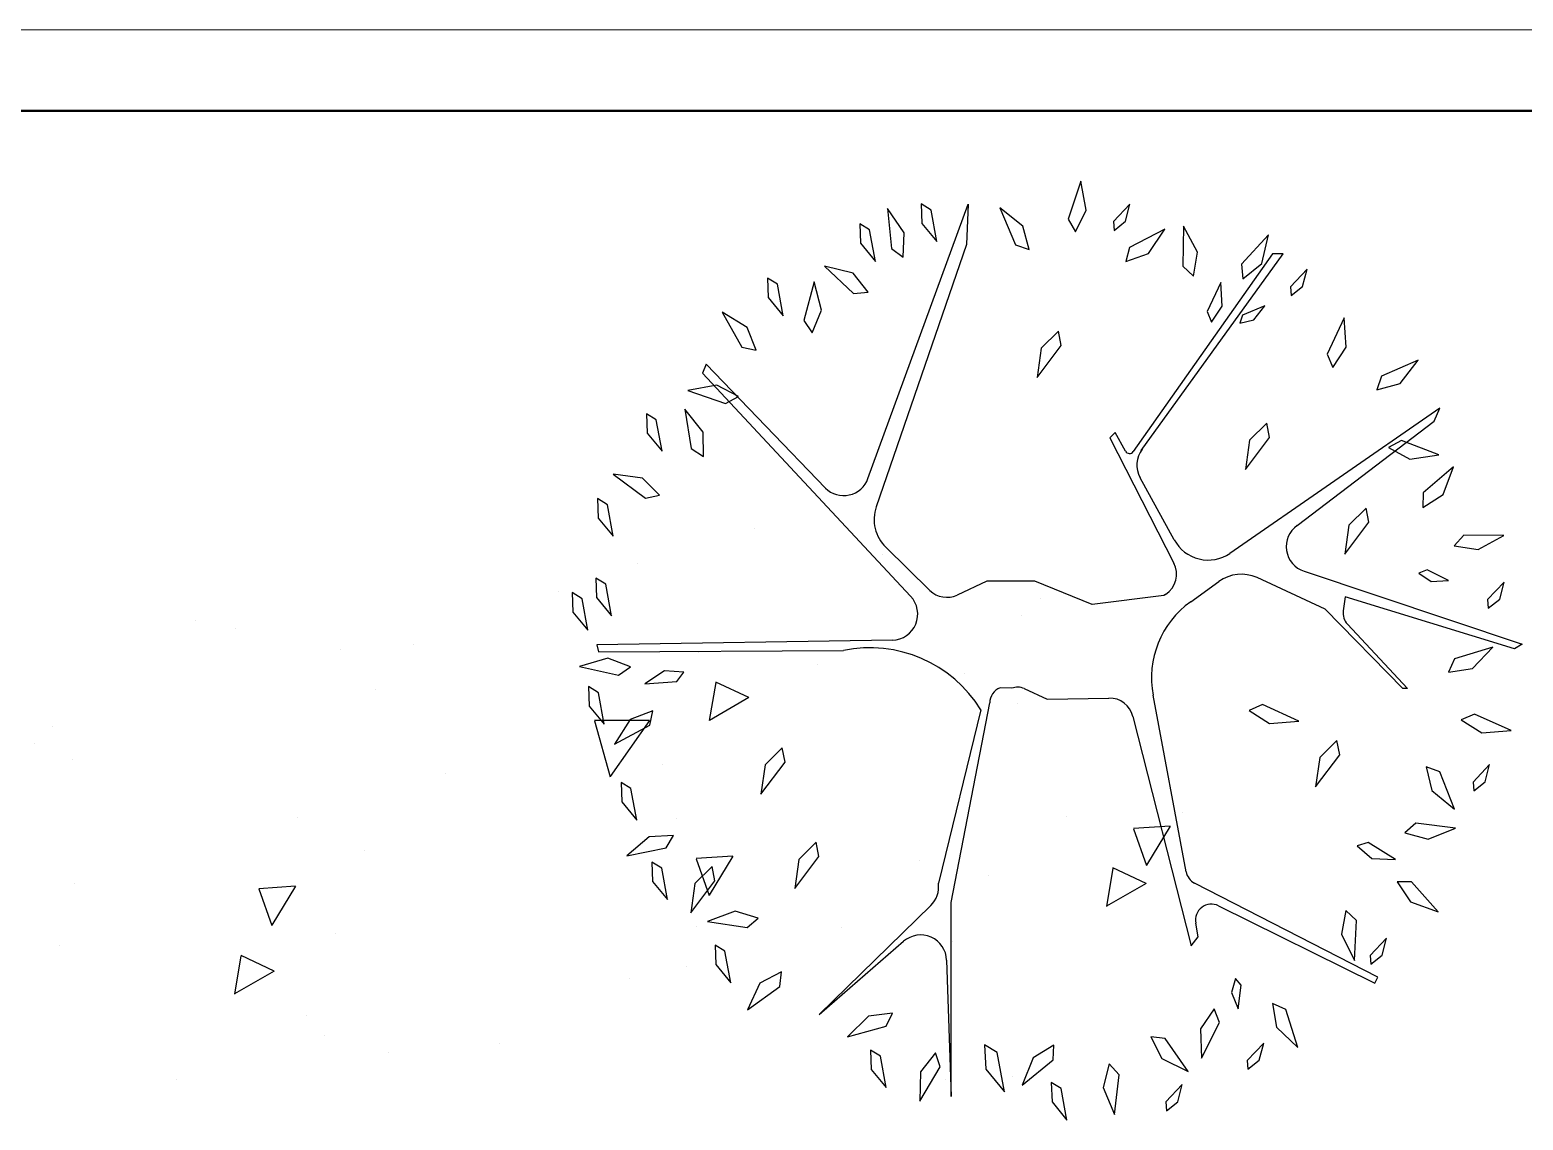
# Model space of a CAD drawing. Header units: inches. Extents: x -7543 to -822, y 102837 to 190349.
# Drawn here: x -837.26127 to -837.24287, y 102837.03666 to 102837.05009 of the extents above; entities that cross this region are included whole.
import ezdxf

# ---------------------------------------------------------------- set-up
doc = ezdxf.new("R2010")
doc.units = ezdxf.units.IN
doc.header["$MEASUREMENT"] = 0
doc.linetypes.add('__ZG_T_P__9', pattern=[22, 1, -10, 1, -10])
doc.linetypes.add('DASHED2', pattern=[9.524999999999999, 6.35, -3.175])
doc.layers.add('BALKON', color=7, linetype='Continuous', lineweight=20, true_color=0xffaaa9)
doc.layers.add('DUVAR', color=7, linetype='Continuous', lineweight=35, true_color=0xfc4642)
doc.layers.add('BİTKİ', color=96, linetype='Continuous', lineweight=25)
doc.layers.add('ÇEKME MESAFESİ', color=7, linetype='Continuous', lineweight=20)

msp = doc.modelspace()

# ---------------------------------------------------------------- linework, layer by layer
at = {"layer": 'BALKON'}
for p, q in [((-837.2782463222225, 102837.0500874989), (-837.2077463222224, 102837.0500874989)), ((-837.2782463222225, 102837.0490874989), (-837.2077463222224, 102837.0490874989))]:
    msp.add_line(p, q, dxfattribs=at)
at = {"layer": 'BİTKİ', "color": 11}
for p, q in [((-837.2509441785485, 102837.0445630331), (-837.2497102172389, 102837.0479413768)), ((-837.2497102172389, 102837.0479413768), (-837.249729338631, 102837.047444413)), ((-837.249729338631, 102837.047444413), (-837.2508428940912, 102837.0442133388)), ((-837.2459624197297, 102837.0473297289), (-837.247675364606, 102837.0448937038)), ((-837.2475778888715, 102837.0449060308), (-837.2458285699847, 102837.0473297289)), ((-837.2458285699847, 102837.0473297289), (-837.2459624197297, 102837.0473297289)), ((-837.2529391103783, 102837.0459698839), (-837.2529836519504, 102837.0458585731)), ((-837.251469216053, 102837.044443561), (-837.2529391103783, 102837.0459698839)), ((-837.2529836519504, 102837.0458585731), (-837.2504190648228, 102837.0431116601)), ((-837.2439000719284, 102837.045428396), (-837.2464851498586, 102837.0436392344)), ((-837.2439702591739, 102837.045269412), (-837.2439000719284, 102837.045428396)), ((-837.2456572215327, 102837.0439842409), (-837.2439702591739, 102837.045269412)), ((-837.247899600656, 102837.0451302189), (-837.2479664136268, 102837.0450634326)), ((-837.2479664136268, 102837.0450634326), (-837.2471757640885, 102837.0435213014)), ((-837.2477733561799, 102837.0449007728), (-837.247899600656, 102837.0451302189)), ((-837.2471715175476, 102837.0438069464), (-837.2475928129685, 102837.0445726401)), ((-837.2501811537617, 102837.0431845716), (-837.2507242679324, 102837.0437154271)), ((-837.245312291467, 102837.0429526255), (-837.2461515188941, 102837.0433436746)), ((-837.2455718135673, 102837.0434197022), (-837.2428834222284, 102837.0425224483)), ((-837.2494807605332, 102837.0432966771), (-837.2498460543864, 102837.0431271422)), ((-837.2488879964469, 102837.0432966771), (-837.2494807605332, 102837.0432966771)), ((-837.2481805040078, 102837.0430099672), (-837.2488879964469, 102837.0432966771)), ((-837.2472775019877, 102837.0431348769), (-837.2473001491618, 102837.043119969)), ((-837.2469689665804, 102837.0430448189), (-837.2466215761349, 102837.0432936068)), ((-837.2473001491618, 102837.043119969), (-837.2481805040078, 102837.0430099672)), ((-837.2443562209301, 102837.041977812), (-837.245312291467, 102837.0429526255)), ((-837.2450637133692, 102837.0431055373), (-837.245088630837, 102837.0429311825)), ((-837.2429790291891, 102837.0424651062), (-837.2450637133692, 102837.0431055373)), ((-837.245037676289, 102837.0427690969), (-837.2442988567536, 102837.041977812)), ((-837.2506418690872, 102837.0425708251), (-837.254285035507, 102837.0425160963)), ((-837.254285035507, 102837.0425160963), (-837.2542627653334, 102837.0424270473)), ((-837.2542627653334, 102837.0424270473), (-837.2512463929274, 102837.0424444774)), ((-837.2428834222284, 102837.0425224483), (-837.2429790291891, 102837.0424651062)), ((-837.249171916603, 102837.0419801995), (-837.2493168664183, 102837.0419863868)), ((-837.2490191720437, 102837.0419751079), (-837.2487350253098, 102837.0418440139)), ((-837.2487350253098, 102837.0418440139), (-837.2479751351598, 102837.0418583459)), ((-837.2470247761875, 102837.0397185273), (-837.2474318043527, 102837.041893179)), ((-837.2442988567536, 102837.041977812), (-837.2443562209301, 102837.041977812)), ((-837.2495522421109, 102837.0417142857), (-837.250077071543, 102837.0395774197)), ((-837.2499205530173, 102837.039340081), (-837.2494432039014, 102837.0417981939)), ((-837.2476794404488, 102837.0416326313), (-837.2469642239648, 102837.0388077514)), ((-837.2446621632043, 102837.0384226099), (-837.246921093496, 102837.0395796286)), ((-837.2501707922627, 102837.0393031764), (-837.2515458736741, 102837.0379638739)), ((-837.2499205530173, 102837.0369508323), (-837.2499205530173, 102837.039340081)), ((-837.2466260340763, 102837.0393003677), (-837.2447004059886, 102837.0383461539)), ((-837.2468751408204, 102837.0389190622), (-837.2469067438013, 102837.0390879092)), ((-837.2469642239648, 102837.0388077514), (-837.2468751408204, 102837.0389190622)), ((-837.2515458736741, 102837.0379638739), (-837.2505049304666, 102837.038863105)), ((-837.2499752157235, 102837.0386310496), (-837.2499205530173, 102837.0369508323)), ((-837.2447004059886, 102837.0383461539), (-837.2446621632043, 102837.0384226099))]:
    msp.add_line(p, q, dxfattribs=at)
at = {"layer": 'BİTKİ'}
for p, q in [((-837.2523388056657, 102837.0439444142), (-837.2523388056657, 102837.0439444142)), ((-837.2537777788701, 102837.0435199679), (-837.2537777788701, 102837.0435199679)), ((-837.2507694115192, 102837.043625256), (-837.2507694115192, 102837.043625256)), ((-837.2547507669082, 102837.0431705203), (-837.2547507669082, 102837.0431705203)), ((-837.2488222835964, 102837.0430882799), (-837.2488222835964, 102837.0430882799)), ((-837.2592271863792, 102837.0428082056), (-837.2592271863792, 102837.0428082056)), ((-837.2490507695495, 102837.0428756596), (-837.2490507695495, 102837.0428756596)), ((-837.2587321222971, 102837.0427157846), (-837.2587321222971, 102837.0427157846)), ((-837.2574455299844, 102837.0424572617), (-837.2574455299844, 102837.0424572617)), ((-837.2565430109073, 102837.0425233904), (-837.2565430109073, 102837.0425233904)), ((-837.2530321249384, 102837.0424209239), (-837.2530321249384, 102837.0424209239)), ((-837.2515702195681, 102837.0422776796), (-837.2515702195681, 102837.0422776796)), ((-837.2528191528926, 102837.0420522989), (-837.2528989865323, 102837.0415809606)), ((-837.2524105020677, 102837.0418645209), (-837.2528181254806, 102837.0420551597)), ((-837.2497580628401, 102837.0421591662), (-837.2497580628401, 102837.0421591662)), ((-837.2570134803274, 102837.0419661882), (-837.2570134803274, 102837.0419661882)), ((-837.2524105027039, 102837.04186452), (-837.252897959391, 102837.0415838205)), ((-837.2491015835506, 102837.0417964808), (-837.2491015835506, 102837.0417964808)), ((-837.2609948357164, 102837.0415114526), (-837.2609948357164, 102837.0415114526)), ((-837.2543125913135, 102837.0415802183), (-837.2541201061356, 102837.0408894585)), ((-837.2536364109385, 102837.0415837983), (-837.254311409471, 102837.0415823908)), ((-837.2536364110684, 102837.0415837973), (-837.2541189238834, 102837.0408916301)), ((-837.2612063195267, 102837.0412967351), (-837.2612063195267, 102837.0412967351)), ((-837.2607472161488, 102837.0411023667), (-837.2607472161488, 102837.0411023667)), ((-837.2534800863707, 102837.041039398), (-837.2534800863707, 102837.041039398)), ((-837.2561525107043, 102837.0409259717), (-837.2561525107043, 102837.0409259717)), ((-837.2579688819945, 102837.0403901692), (-837.2579688819945, 102837.0403901692)), ((-837.2533057887922, 102837.040375457), (-837.2533057887922, 102837.040375457)), ((-837.2484955438932, 102837.0403954457), (-837.2484955438932, 102837.0403954457)), ((-837.2470705078993, 102837.0404488392), (-837.2470705078993, 102837.0404488392)), ((-837.2476733402241, 102837.0402492107), (-837.247514654976, 102837.0397982648)), ((-837.2472233846296, 102837.040282966), (-837.2476723236254, 102837.0402520827)), ((-837.2472233840216, 102837.040282965), (-837.2475136374122, 102837.039801136)), ((-837.2571478374849, 102837.0399766919), (-837.2571478374849, 102837.0399766919)), ((-837.253060608424, 102837.0398786154), (-837.252901923176, 102837.0394276695)), ((-837.2526106525785, 102837.0399123665), (-837.2530595915742, 102837.0398814832)), ((-837.2526106519706, 102837.0399123655), (-837.2529009053612, 102837.0394305364)), ((-837.2503119151835, 102837.0398596432), (-837.2503119151835, 102837.0398596432)), ((-837.2494603703406, 102837.0396785963), (-837.2494603703406, 102837.0396785963)), ((-837.2479276737716, 102837.0397646294), (-837.2480075074113, 102837.0392932912)), ((-837.2475190211115, 102837.0395768553), (-837.2479266445246, 102837.0397674941)), ((-837.2607168179663, 102837.0395795688), (-837.2607168179663, 102837.0395795688)), ((-837.2584478766239, 102837.03950802), (-837.2582891913759, 102837.0390570742)), ((-837.2579979205274, 102837.0395417669), (-837.2584468595231, 102837.0395108836)), ((-837.2579979199195, 102837.0395417659), (-837.2582881733101, 102837.0390599369)), ((-837.2475190217485, 102837.0395768544), (-837.2480064784356, 102837.0392961549)), ((-837.2575099940339, 102837.0389544332), (-837.2575099940339, 102837.0389544332)), ((-837.2530598511553, 102837.0390490429), (-837.2530598511553, 102837.0390490429)), ((-837.2512747131409, 102837.0390278154), (-837.2512747131409, 102837.0390278154)), ((-837.2609086270271, 102837.0388161652), (-837.2609086270271, 102837.0388161652)), ((-837.2498983025727, 102837.0388628591), (-837.2498983025727, 102837.0388628591)), ((-837.2586686357179, 102837.0386839091), (-837.2587484693576, 102837.0382125708)), ((-837.2582599823157, 102837.0384961265), (-837.2586676057288, 102837.0386867653)), ((-837.2531823938712, 102837.0385588282), (-837.2531823938712, 102837.0385588282)), ((-837.2582599829495, 102837.0384961256), (-837.2587474396367, 102837.0382154261)), ((-837.2538796579616, 102837.0384081234), (-837.2538796579616, 102837.0384081234)), ((-837.2578610133505, 102837.0379533878), (-837.2578610133505, 102837.0379533878)), ((-837.2576421422914, 102837.037697335), (-837.2576421422914, 102837.037697335)), ((-837.2568501449854, 102837.037496122), (-837.2568501449854, 102837.037496122)), ((-837.2554789183826, 102837.0376067916), (-837.2554789183826, 102837.0376067916)), ((-837.2594585135816, 102837.0371615324), (-837.2594585135816, 102837.0371615324)), ((-837.2499851754803, 102837.037166809), (-837.2499851754803, 102837.037166809)), ((-837.249162677841, 102837.0371980264), (-837.249162677841, 102837.0371980264))]:
    msp.add_line(p, q, dxfattribs=at)
at = {"layer": 'BİTKİ', "color": 3}
for points in [[(-837.2483895605939, 102837.0476013243), (-837.2482559354399, 102837.0478684707), (-837.2483227477844, 102837.0482246663), (-837.2484786437199, 102837.0477571596)], [(-837.2502893855274, 102837.0479432857), (-837.2502801361367, 102837.0477045031), (-837.2500960491583, 102837.0474805186), (-837.2501668849671, 102837.0478683543)], [(-837.2479130890928, 102837.0476188232), (-837.247772311645, 102837.0477297374), (-837.2477176147106, 102837.0479401902), (-837.2479216550481, 102837.0477261824)], [(-837.2505110768896, 102837.0472903871), (-837.2504976624833, 102837.0475887877), (-837.2507035763986, 102837.0478870136), (-837.2506558423166, 102837.0473965163)], [(-837.2489588393402, 102837.0473819472), (-837.2490347562864, 102837.0476708408), (-837.2493200301269, 102837.0478943538), (-837.2491286133859, 102837.047440233)], [(-837.2510465948881, 102837.0476984011), (-837.2510373454974, 102837.0474596186), (-837.250853258519, 102837.0472356341), (-837.2509240943277, 102837.0476234698)], [(-837.2477687082139, 102837.0472332386), (-837.247486736879, 102837.0473318037), (-837.2472865263936, 102837.047633888), (-837.2477240554778, 102837.0474070966)], [(-837.2469342801534, 102837.0470536167), (-837.2468861301165, 102837.0473484124), (-837.2470558298398, 102837.0476686329), (-837.2470656695097, 102837.0471759168)], [(-837.2463249894632, 102837.0470224811), (-837.2460942585645, 102837.0472121813), (-837.246010416877, 102837.0475647572), (-837.2463429870062, 102837.0472010771)], [(-837.252182408929, 102837.0470305349), (-837.2521731595384, 102837.0467917523), (-837.25198907256, 102837.0465677678), (-837.2520599083688, 102837.0469556036)], [(-837.2509419102248, 102837.0468584296), (-837.2511287674246, 102837.0470914689), (-837.2514802889434, 102837.0471796268), (-837.2511207134851, 102837.046842623)], [(-837.2457305446018, 102837.0468173836), (-837.245589767154, 102837.0469282978), (-837.2455350702196, 102837.0471387505), (-837.245739110557, 102837.0469247427)], [(-837.2516337366465, 102837.0463585192), (-837.2515183091007, 102837.0466340177), (-837.2516088345586, 102837.0469849369), (-837.2517330597744, 102837.0465080364)], [(-837.2467117860206, 102837.0464865583), (-837.2465789160734, 102837.0466851741), (-837.2465961907664, 102837.046974585), (-837.2467668475241, 102837.046619183)], [(-837.2463644009155, 102837.0464743265), (-837.2461906814569, 102837.0465183923), (-837.2460551144809, 102837.0466884032), (-837.2463285594021, 102837.0465758881)], [(-837.2523227089091, 102837.0461434334), (-837.2524318247234, 102837.0464214921), (-837.2527412358228, 102837.0466101822), (-837.2524981253798, 102837.0461815059)], [(-837.2452182973404, 102837.0459302095), (-837.2450544058994, 102837.0461799344), (-837.2450791888817, 102837.0465414935), (-837.245288583594, 102837.046095377)], [(-837.2485981246982, 102837.046376707), (-837.2488103554326, 102837.0461665142), (-837.2488612863857, 102837.0458077033), (-837.2485637146192, 102837.0462005355)], [(-837.2446743466019, 102837.0456539449), (-837.244386405427, 102837.0457333979), (-837.2441664066968, 102837.0460213905), (-837.2446181466233, 102837.0458244207)], [(-837.2525406018359, 102837.0455735849), (-837.2528060899816, 102837.0457104752), (-837.2531630779149, 102837.0456480347), (-837.2526975176027, 102837.045486419)], [(-837.2536745564039, 102837.0453608694), (-837.2536653070132, 102837.0451220868), (-837.2534812200348, 102837.0448981023), (-837.2535520558436, 102837.045285938)], [(-837.2529692848425, 102837.0448355029), (-837.2529758918382, 102837.0451341318), (-837.2532013226851, 102837.0454178925), (-837.2531208351302, 102837.0449316952)], [(-837.246031757389, 102837.045243171), (-837.2462439881235, 102837.0450329782), (-837.2462949190765, 102837.0446741674), (-837.2459973473101, 102837.0450669995)], [(-837.2445324562057, 102837.0449462643), (-837.2442705324506, 102837.0448026716), (-837.243912073066, 102837.0448560201), (-837.2443733760527, 102837.0450294145)], [(-837.2535112090184, 102837.0443587819), (-837.2537239879375, 102837.0445684198), (-837.2540833962311, 102837.0446149479), (-837.2536869454314, 102837.0443222146)], [(-837.244107599919, 102837.0442059729), (-837.2438563053927, 102837.0443674472), (-837.2437318864313, 102837.0447078281), (-837.2441046299379, 102837.0443854489)], [(-837.254275869364, 102837.0443145456), (-837.2542666199735, 102837.044075763), (-837.2540825329951, 102837.0438517785), (-837.2541533688038, 102837.0442396142)], [(-837.2448082565924, 102837.0441991248), (-837.2450204873269, 102837.043988932), (-837.2450714182798, 102837.0436301211), (-837.2447738465135, 102837.0440229532)], [(-837.2437230431564, 102837.0437323478), (-837.2434276793502, 102837.0436878156), (-837.2431095633565, 102837.0438614284), (-837.243602363143, 102837.0438652267)], [(-837.2542981406106, 102837.0433350083), (-837.2542888912199, 102837.0430962257), (-837.2541048042415, 102837.0428722412), (-837.2541756400503, 102837.0432600769)], [(-837.2441567728255, 102837.0433948492), (-837.2440077845495, 102837.0432952363), (-837.2437907298197, 102837.0433082499), (-837.2440573152259, 102837.0434361717)], [(-837.2545876616999, 102837.0431569106), (-837.2545784123092, 102837.0429181281), (-837.2543943253308, 102837.0426941436), (-837.2544651611397, 102837.0430819793)], [(-837.2433030210493, 102837.0429660213), (-837.2431622436015, 102837.0430769355), (-837.2431075466671, 102837.0432873882), (-837.2433115870047, 102837.0430733804)], [(-837.2437942375634, 102837.042179043), (-837.2434989910585, 102837.0422243464), (-837.2432468833221, 102837.042484694), (-837.2437185248846, 102837.0423417945)], [(-837.2538710747511, 102837.0422450151), (-837.2541507253671, 102837.0423499839), (-837.2544979858957, 102837.0422463049), (-837.2540167446841, 102837.0421401308)], [(-837.2532135536719, 102837.0421780009), (-837.2534519949708, 102837.0421937618), (-837.2536939948147, 102837.042034096), (-837.2533008793168, 102837.0420640039)], [(-837.2543872237366, 102837.0419992757), (-837.2543779743459, 102837.0417604932), (-837.2541938873675, 102837.0415365087), (-837.2542647231763, 102837.0419243444)], [(-837.2535933936573, 102837.0417017861), (-837.2538727691989, 102837.0415960874), (-837.254065238463, 102837.0412890129), (-837.253633613896, 102837.0415268496)], [(-837.246247478293, 102837.0417073864), (-837.245995762941, 102837.0415465688), (-837.2456345348289, 102837.0415757826), (-837.2460831849155, 102837.0417796922)], [(-837.2436355681347, 102837.0415899516), (-837.2433838527827, 102837.0414291341), (-837.2430226246706, 102837.0414583479), (-837.2434712747572, 102837.0416622575)], [(-837.2451663546701, 102837.0413354553), (-837.2453785854045, 102837.0411252625), (-837.2454295163575, 102837.0407664516), (-837.2451319445911, 102837.0411592838)], [(-837.2520000538785, 102837.0412459656), (-837.252212284613, 102837.0410357728), (-837.252263215566, 102837.0406769619), (-837.2519656437996, 102837.0410697941)], [(-837.2440665341009, 102837.0410109758), (-837.2439979830339, 102837.0407202463), (-837.2437184812281, 102837.0404895561), (-837.2438982960387, 102837.0409483946)], [(-837.2434811877663, 102837.0407175383), (-837.2433404103185, 102837.0408284525), (-837.243285713384, 102837.0410389052), (-837.2434897537215, 102837.0408248975)], [(-837.2539863482747, 102837.0408193785), (-837.2539770988841, 102837.040580596), (-837.2537930119057, 102837.0403566114), (-837.2538638477145, 102837.0407444472)], [(-837.244332393472, 102837.0401998944), (-837.2440442457912, 102837.0401211936), (-837.2437080409977, 102837.0402564915), (-837.2441970295052, 102837.0403177802)], [(-837.2533400820531, 102837.0401676225), (-837.2536382502337, 102837.0401497721), (-837.2539133184972, 102837.0399138131), (-837.2534304978511, 102837.0400125566)], [(-837.2515822731755, 102837.0400826001), (-837.2517945039099, 102837.0398724073), (-837.251845434863, 102837.0395135964), (-837.2515478630964, 102837.0399064286)], [(-837.2449196025192, 102837.0400378929), (-837.2447359634523, 102837.0398849898), (-837.2444463322796, 102837.0398719182), (-837.2447819488139, 102837.0400787897)], [(-837.2536077435943, 102837.0398398412), (-837.2535984942037, 102837.0396010587), (-837.2534144072254, 102837.0393770742), (-837.2534852430341, 102837.0397649099)], [(-837.2528654565975, 102837.0397843012), (-837.253077687332, 102837.0395741083), (-837.253128618285, 102837.0392152975), (-837.2528310465186, 102837.0396081296)], [(-837.2444270467627, 102837.039597196), (-837.244262503736, 102837.0393479), (-837.2439206231279, 102837.0392276634), (-837.2442475478385, 102837.0395964266)], [(-837.2522959692055, 102837.0391485195), (-837.2525820238884, 102837.0392345173), (-837.2529215582991, 102837.0391078067), (-837.2524342851705, 102837.0390341117)], [(-837.2450562444612, 102837.0392435649), (-837.2451118702942, 102837.0389500881), (-837.2449503628159, 102837.0386256585), (-837.2449280054227, 102837.0391179655)], [(-837.2528282634522, 102837.0388157797), (-837.2528190140615, 102837.0385769971), (-837.2526349270831, 102837.0383530126), (-837.252705762892, 102837.0387408484)], [(-837.2447506269611, 102837.0385803661), (-837.2446098495134, 102837.0386912803), (-837.244555152579, 102837.038901733), (-837.2447591929165, 102837.0386877253)], [(-837.2520100443855, 102837.0384858041), (-837.2522751741436, 102837.038348221), (-837.2524304883405, 102837.0380207814), (-837.2520295723359, 102837.0383073689)], [(-837.2464156352844, 102837.0384068552), (-837.2464643329138, 102837.0382343768), (-837.2463848826478, 102837.0380319669), (-837.2463456011521, 102837.0383250347)], [(-837.2466792606281, 102837.0380315062), (-837.2468494451491, 102837.0377860268), (-837.2468338581084, 102837.0374239547), (-837.2466131943079, 102837.037864606)], [(-837.2459606251953, 102837.0380986466), (-837.245911705478, 102837.0378039777), (-837.245648286637, 102837.0375550807), (-837.2457969577193, 102837.0380249349)], [(-837.2506416933038, 102837.0379794861), (-837.2509379957141, 102837.0379417001), (-837.251196637988, 102837.0376878431), (-837.2507215173722, 102837.0378187112)], [(-837.2474599061992, 102837.0376863589), (-837.2473255838609, 102837.0374195623), (-837.2470000729876, 102837.0372602454), (-837.247281723834, 102837.0376646448)], [(-837.250912969734, 102837.0375245714), (-837.2509037203434, 102837.0372857888), (-837.2507196333651, 102837.0370618043), (-837.2507904691738, 102837.0374496401)], [(-837.2501109373442, 102837.0374903616), (-837.250297185336, 102837.0372568352), (-837.2503058902304, 102837.0368945322), (-837.2500562008868, 102837.0373194102)], [(-837.2495084876548, 102837.037586585), (-837.2494942940355, 102837.0372882204), (-837.2492617250635, 102837.03701028), (-837.249354541869, 102837.0374942749)], [(-837.2486549483615, 102837.0375843756), (-837.2489102651207, 102837.0374293393), (-837.2490432936587, 102837.0370922302), (-837.2486624782267, 102837.0374050331)], [(-837.2462650452176, 102837.0372891578), (-837.2461242677698, 102837.037400072), (-837.2460695708353, 102837.0376105247), (-837.2462736111728, 102837.037396517)], [(-837.2479711337894, 102837.037353416), (-837.2480462960451, 102837.0370643252), (-837.2479068864818, 102837.0367298044), (-837.247851597355, 102837.0372195075)], [(-837.2486858836801, 102837.0371238519), (-837.2486766342894, 102837.0368850694), (-837.248492547311, 102837.0366610848), (-837.2485633831199, 102837.0370489206)], [(-837.2472672341046, 102837.0367771272), (-837.2471264566568, 102837.0368880414), (-837.2470717597223, 102837.0370984941), (-837.2472758000599, 102837.0368844864)]]:
    msp.add_lwpolyline(points, close=True, dxfattribs=at)
at = {"layer": 'BİTKİ', "color": 11}
for centre, radius, start, end in [((-837.24772206976, 102837.0449289913), 5.853700617528331e-05, 208.8202085162789, 322.9275588984089), ((-837.2473120812544, 102837.0447271026), 0.0003204199886293979, 142.3062366668817, 208.8202085162789), ((-837.251245245651, 102837.0446727034), 0.0003204199886293979, 225.6539639248233, 339.9847411052982), ((-837.2503890589604, 102837.0440583768), 0.0004795618261410813, 161.1475310802957, 225.6539639248233), ((-837.2454706576904, 102837.0437237358), 0.0003204199886293979, 125.6087987072913, 251.5970571802098), ((-837.2467513558279, 102837.0440381253), 0.0004795618261410813, 208.8202085162789, 303.7177750605911), ((-837.2474420147508, 102837.0433847948), 0.0002992046852925349, 303.3555919431047, 27.14418039729358), ((-837.2463423523033, 102837.0429037176), 0.0004795618261410813, 66.55098490488656, 125.6087987072913), ((-837.2499720126468, 102837.0433985422), 0.0002992046852925349, 225.6539639248233, 294.8962786197384), ((-837.2506514921672, 102837.0428911006), 0.0003204199886293979, 271.7210062109144, 43.49924745479489), ((-837.2462963995664, 102837.042105692), 0.001155121550695049, 125.6087987072913, 190.6013529013418), ((-837.244893888072, 102837.0429033514), 0.0001967214230402861, 171.866792422806, 223.0361699859783), ((-837.2509207775261, 102837.0408695186), 0.001608266364625631, 31.68613078826997, 101.6810608472912), ((-837.249246533366, 102837.0418026681), 0.0001967214230402861, 110.9483457108549, 181.3032486034932), ((-837.2491015835506, 102837.0417964808), 0.0001967214230402861, 65.2332680982228, 110.9483457108549), ((-837.247969492977, 102837.0415591944), 0.0002992046852925349, 14.20785300677835, 91.08050590284707), ((-837.2468314126015, 102837.039754719), 0.0001967214230402861, 190.6013529013418, 242.8785837380379), ((-837.2503943575108, 102837.0395327141), 0.0003204199886293979, 314.2448171748968, 8.020166911664605), ((-837.2467133802154, 102837.0391241009), 0.0001967214230402861, 63.64002925719436, 190.6013529013418), ((-837.2502954662797, 102837.0386206308), 0.0003204199886293979, 1.863353006921923, 130.8224832032866)]:
    msp.add_arc(centre, radius, start, end, dxfattribs=at)
at = {"layer": 'DUVAR', "linetype": '__ZG_T_P__9'}
for p, q in [((-837.3398713222225, 102837.0490874989), (-837.2429963222226, 102837.0490874989)), ((-837.2429963222226, 102837.0490874989), (-837.1461213222225, 102837.0490874989))]:
    msp.add_line(p, q, dxfattribs=at)
at = {"layer": 'ÇEKME MESAFESİ', "linetype": 'DASHED2', "ltscale": 10}
msp.add_line((-837.3416730782221, 102837.0490874989), (-837.1879445521788, 102837.0491098287), dxfattribs=at)

doc.saveas('drawing.dxf')
